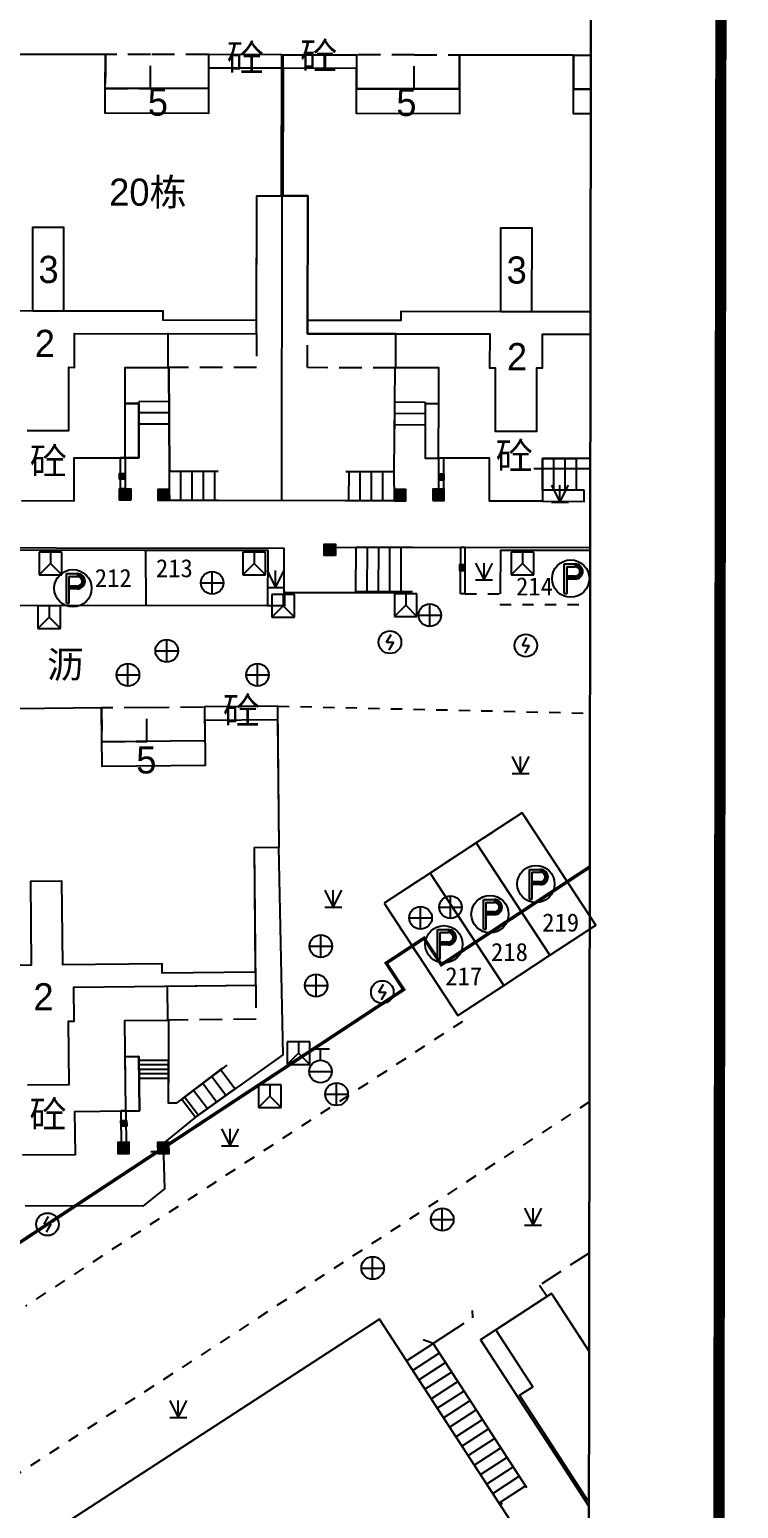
# Model space of a CAD drawing. Extents: x 99002 to 478558, y 2449839 to 2450453.
# Drawn here: x 478510.8 to 478542.2, y 2449967.5 to 2450032.9 of the extents above; entities that cross this region are included whole.
import ezdxf
from ezdxf.enums import TextEntityAlignment as Align

# ---------------------------------------------------------------- set-up
doc = ezdxf.new("R2010")
doc.units = 0
doc.header["$LTSCALE"] = 0.5
for name, pattern in [('X0', [4, 3, -1]), ('X5', [3, 2, -1]), ('X6', [2, 1, -1])]:
    doc.linetypes.add(name, pattern=pattern)
doc.layers.get('0').update_dxf_attribs({"linetype": 'CONTINUOUS'})
for name, color, linetype in [('DLSS', 4, 'CONTINUOUS'), ('DMTZ', 3, 'CONTINUOUS'), ('GCD', 1, 'CONTINUOUS'), ('GXYZ', 2, 'CONTINUOUS'), ('JMD', 6, 'CONTINUOUS'), ('TK', 7, 'CONTINUOUS'), ('ZBTZ', 3, 'CONTINUOUS'), ('ZJ', 7, 'CONTINUOUS'), ('地下室范围线', 170, 'CONTINUOUS')]:
    doc.layers.add(name, color=color, linetype=linetype)
doc.styles.add('HZ', font='STXIHEI.TTF', dxfattribs={"width": 0.8})
doc.styles.add('方正中等线简体', font='FZZDXJW.TTF')
doc.styles.add('细等线体', font='FZXDXJW.TTF', dxfattribs={"width": 0.8})
doc.linetypes.add('10422', pattern='A,0.75,[150,AAA.SHX,S=0.5,R=0,X=0,Y=0.5],1.5,[177,AAA.SHX,S=1,R=0,X=0,Y=0.4],0.75', length=3)
doc.linetypes.add('1161', pattern='A,0,[149,AAA.SHX,S=0.15,R=0,X=0,Y=0],-1.6', length=1.6)
doc.linetypes.add('444', pattern='A,4.5,[145,AAA.SHX,S=1,R=0,X=0,Y=1],4.5,-0.5,[146,AAA.SHX,S=1,R=0,X=0,Y=0],-0.5', length=10)

# ---------------------------------------------------------------- blocks, each defined once
blk = doc.blocks.new('gc043')
for p, q in [((-1, 0), (1, 0)), ((-8.881784197001252e-16, -1), (-8.881784197001252e-16, 1))]:
    blk.add_line(p, q)
blk.add_circle((0, 0), 1)
blk = doc.blocks.new('gc049')
for p, q in [((-1, 1.2), (-1, -0.8)), ((1, 1.2), (-1, 1.2)), ((0, 0.2), (-1, -0.8)), ((0, 1.2), (0, 0.2)), ((0, 0.2), (1, -0.8)), ((1, -0.8), (1, 1.2)), ((-1, -0.8), (1, -0.8))]:
    blk.add_line(p, q)
blk = doc.blocks.new('gc050')
for points in [[(-0.3004, -7.371573200455714e-18), (0.09960000000000008, 0.6928203230275509)], [(-0.3004, -7.371573200455714e-18), (0.3004, -1.036507292620599e-16)], [(0.3004, -1.036507292620599e-16), (-0.09960000000000035, -0.6928203230275509)]]:
    blk.add_lwpolyline(points)
blk.add_circle((0, 0), 1)
blk = doc.blocks.new('gc133')
for p, q in [((-0.8, 2), (0.8, 2)), ((0, 1), (0, 2)), ((-1, 0), (1, 0))]:
    blk.add_line(p, q)
blk.add_circle((0, 0), 1)
blk = doc.blocks.new('GC200')
at = {"linetype": 'Continuous', "const_width": 0.2, "flags": 128}
blk.add_lwpolyline([(-0.1, 0, 1), (0.1, 0, 1)], format="xyb", close=True, dxfattribs=at)
blk = doc.blocks.new('gc002')
at = {"linetype": 'Continuous'}
blk.add_hatch(color=256, dxfattribs=at).paths.add_polyline_path([(0.5, 0.5), (-0.5, 0.5), (-0.5, -0.5), (0.5, -0.5)])
blk.add_lwpolyline([(-0.5, -0.5), (0.5, -0.5), (0.5, 0.5), (-0.5, 0.5), (-0.5, -0.5)])
blk = doc.blocks.new('gc124')
for p, q in [((-0.75, 1.5), (0, 0)), ((0, 0), (0, 1.5)), ((0, 0), (0.75, 1.5)), ((-0.75, 0), (0.75, 0))]:
    blk.add_line(p, q)
blk = doc.blocks.new('gc297')
at = {"linetype": 'Continuous'}
for points in [[(-0.3264895667662628, 1.045900798234385), (0.3985104332337368, 1.045900798234385), (0.3985104332337368, 1.295900798234385), (-0.4514895667662628, 1.295900798234385), (-0.5764895667662628, 1.295900798234385), (-0.5764895667662628, 1.170900798234385), (-0.5764895667662628, -1.329099201765614), (-0.3264895667662628, -1.329099201765614)], [(0.3985104332337368, -0.05409920176561478), (-0.3264895667662628, -0.05409920176561478), (-0.3264895667662628, 0.1959007982343852), (0.3985104332337368, 0.1959007982343852)]]:
    blk.add_hatch(color=256, dxfattribs=at).paths.add_polyline_path(points)
h = blk.add_hatch(color=256, dxfattribs=at)
edge = h.paths.add_edge_path()
edge.add_line((0.3985104332337368, 1.295900798234385), (0.3985104332337368, 1.045900798234385))
edge.add_arc((0.3985104332337368, 0.6209007982343853), 0.425, -90, 90, ccw=False)
edge.add_line((0.3985104332337372, 0.1959007982343852), (0.3985104332337372, -0.05409920176561478))
edge.add_arc((0.3985104332337368, 0.6209007982343853), 0.675, 270, 450)
for p, q in [((-0.5764895667662628, 1.170900798234385), (-0.5764895667662628, 1.295900798234385)), ((-0.5764895667662628, 1.295900798234385), (-0.4514895667662628, 1.295900798234385)), ((-0.5764895667662628, -1.329099201765614), (-0.5764895667662628, 1.170900798234385)), ((-0.4514895667662628, 1.295900798234385), (0.3985104332337368, 1.295900798234385)), ((-0.3264895667662628, 1.045900798234385), (0.3985104332337368, 1.045900798234385)), ((-0.3264895667662628, -1.329099201765614), (-0.3264895667662628, 1.045900798234385)), ((0.3985104332337368, 0.1959007982343852), (-0.3264895667662628, 0.1959007982343852)), ((-0.3264895667662628, -0.05409920176561478), (-0.3264895667662628, 0.1959007982343852)), ((0.3985104332337368, 1.295900798234385), (0.3985104332337368, 1.045900798234385)), ((0.3985104332337368, 1.295900798234385), (0.3985104332337368, 1.045900798234385)), ((0.3985104332337372, 0.1959007982343852), (0.3985104332337372, -0.05409920176561478)), ((0.3985104332337368, 0.1959007982343852), (0.3985104332337368, -0.05409920176561478)), ((0.3985104332337368, 0.1959007982343852), (0.3985104332337372, -0.05409920176561478)), ((0.3985104332337368, -0.05409920176561478), (-0.3264895667662628, -0.05409920176561478)), ((-0.5764895667662628, -1.329099201765614), (-0.3264895667662628, -1.329099201765614))]:
    blk.add_line(p, q)
blk.add_circle((0, 0), 1.65)
for radius in [0.675, 0.425]:
    blk.add_arc((0.3985104332337368, 0.6209007982343853), radius, 270, 90)

msp = doc.modelspace()

# ---------------------------------------------------------------- linework, layer by layer
at = {"layer": 'DLSS', "color": 4, "linetype": 'Continuous', "flags": 128}
msp.add_lwpolyline([(478535.334932485, 2450012.531875716), (478533.4849028734, 2450012.53432414), (478533.4842410673, 2450012.03431623), (478535.3342706787, 2450012.031867806)], close=True, dxfattribs=at)
at = {"layer": 'DLSS', "color": 4, "linetype": '1161', "flags": 128}
for points in [[(478504.7809739001, 2450009.892456583), (478509.1633788024, 2450009.887661571), (478509.1408051071, 2450007.888880697), (478509.1523119597, 2450007.846255563), (478509.1675378148, 2450007.804813036), (478509.1863637163, 2450007.764876898), (478509.2086425812, 2450007.726759161), (478509.2342003497, 2450007.690757632), (478509.2628373444, 2450007.657153581), (478509.2943298307, 2450007.626209551), (478509.3284317645, 2450007.598167301), (478509.3648767149, 2450007.573245918), (478509.4033799452, 2450007.551640108), (478509.4436406381, 2450007.533518672), (478509.4853442454, 2450007.519023189), (478509.5281649458, 2450007.50826691), (478509.5717681905, 2450007.501333871), (478509.6158133166, 2450007.498278238), (478509.6599562092, 2450007.499123884), (478509.7038519892, 2450007.503864202), (478509.7471577085, 2450007.512462158), (478509.7895350288, 2450007.524850577), (478509.8306528653, 2450007.540932672), (478509.8701899731, 2450007.560582795), (478509.9078374574, 2450007.583647426), (478509.9433011863, 2450007.609946365), (478509.9763040897, 2450007.639274144), (478510.0065883227, 2450007.671401631), (478510.0339172813, 2450007.706077822), (478510.0580774502, 2450007.743031799), (478510.0788800712, 2450007.781974848), (478510.096162618, 2450007.822602716), (478510.1097900656, 2450007.864597986), (478510.1424666867, 2450009.886590302), (478515.867526635, 2450009.880326222)], [(478515.867526635, 2450009.880326222), (478521.3501547665, 2450009.8743274), (478521.3339225398, 2450007.432305952), (478522.0899345542, 2450007.431305483), (478522.0907433654, 2450008.042424288)], [(478515.9284480721, 2450009.880259565), (478515.9503884324, 2450007.438196343)], [(478535.5953905843, 2450009.862606922), (478531.6333208298, 2450009.862719195), (478531.6202963423, 2450007.935542094)], [(478482.0662866014, 2450007.475270616), (478521.3339225398, 2450007.432305952), (478521.335372208, 2450007.433187312)]]:
    msp.add_lwpolyline(points, dxfattribs=at)
at = {"layer": 'DLSS', "color": 4, "linetype": 'X6', "flags": 128}
for points in [[(478530.0651088421, 2450007.945208767), (478531.6202963423, 2450007.935542094), (478531.6171547789, 2450007.47069855), (478535.5922341633, 2450007.477689177)], [(478521.7857828825, 2450002.975250968), (478535.5858605967, 2450002.661971492)], [(478535.5739942083, 2449993.696006196), (478532.5880499247, 2449998.254309847), (478526.4808158588, 2449994.256483116), (478529.7412126287, 2449989.289459289), (478529.9306949836, 2449989.011605869), (478510.6209631847, 2449976.435707771)], [(478535.5631050708, 2449985.468428935), (478518.6331898106, 2449974.424299591), (478471.712991624, 2449943.920852493), (478469.8832843585, 2449942.655251449)]]:
    msp.add_lwpolyline(points, dxfattribs=at)
at = {"layer": 'DLSS', "color": 4, "linetype": '1161', "flags": 128}
for points in [[(478530.5542929037, 2449996.922085067), (478533.8087266708, 2449991.953908864), (478535.8424836918, 2449993.286133648), (478532.5880499247, 2449998.254309847)], [(478528.5205358827, 2449995.589860283), (478531.7749696497, 2449990.621684078), (478533.8087266708, 2449991.953908864), (478530.5542929037, 2449996.922085067)], [(478526.4808158588, 2449994.256483116), (478529.7412126287, 2449989.289459289), (478531.7749696497, 2449990.621684078), (478528.5205358827, 2449995.589860283)]]:
    msp.add_lwpolyline(points, close=True, dxfattribs=at)
at = {"layer": 'DMTZ', "color": 3, "linetype": '10422', "ltscale": 0.7}
for points in [[(478516.963293191, 2450017.956285514), (478516.9990717104, 2450013.357917318)], [(478526.9324909649, 2450013.344770914), (478526.98044206, 2450017.943028275)]]:
    msp.add_lwpolyline(points, dxfattribs=at)
at = {"layer": 'DMTZ', "color": 3, "linetype": '10422', "flags": 128}
for points in [[(478515.0364632501, 2450013.958763934), (478515.6364727846, 2450013.95796985), (478515.6391918437, 2450016.358008264), (478515.0396399887, 2450016.358801931)], [(478528.899859699, 2450016.340458573), (478528.3003078436, 2450016.341251865), (478528.2966735632, 2450013.941214679), (478528.8966830979, 2450013.940420594)]]:
    msp.add_lwpolyline(points, dxfattribs=at)
at = {"layer": 'DMTZ', "color": 3, "linetype": '10422', "ltscale": 0.5, "flags": 128}
msp.add_lwpolyline([(478515.0654505451, 2449985.06679559), (478515.6648991428, 2449985.073017599), (478515.6349005512, 2449987.472870633), (478515.0405540403, 2449987.465441106)], dxfattribs=at)
at = {"layer": 'JMD', "color": 6, "linetype": 'Continuous'}
for p, q in [((478516.9750279674, 2450016.448095012), (478515.6392686106, 2450016.442041149)), ((478516.9750279674, 2450016.448095012), (478515.6392686104, 2450016.442041149)), ((478516.9843645047, 2450015.248133766), (478516.9750278421, 2450016.448111158)), ((478526.9522018593, 2450015.234941802), (478526.9647150437, 2450016.434890271)), ((478526.9647148754, 2450016.434874126), (478528.3004535268, 2450016.425284659)), ((478516.9789182645, 2450015.948101794), (478515.6388118349, 2450015.942032169)), ((478526.9595010207, 2450015.934892958), (478528.2995866879, 2450015.925276225)), ((478516.9828086022, 2450015.448103299), (478515.6383550472, 2450015.442010032)), ((478516.9828085605, 2450015.448108576), (478515.6383550592, 2450015.442023188)), ((478526.9542871115, 2450015.434906515), (478528.2987198259, 2450015.425254635)), ((478526.9542871667, 2450015.434911793), (478528.298719849, 2450015.42526779)), ((478515.0364633128, 2450013.958759579), (478514.8164605558, 2450013.958119275)), ((478533.4849028734, 2450012.53432414), (478533.486755562, 2450013.934345852)), ((478533.9849108193, 2450012.533662404), (478533.9867636302, 2450013.933684115)), ((478534.4849187655, 2450012.533000669), (478534.4867716989, 2450013.933022379)), ((478534.9849264647, 2450012.532338932), (478534.9867793982, 2450013.932360643)), ((478516.9898749035, 2450012.075340523), (478516.9990717104, 2450013.357917318)), ((478517.5023613854, 2450012.075403505), (478517.4990784585, 2450013.359196009)), ((478518.0023712663, 2450012.07545744), (478517.9990852081, 2450013.3604747)), ((478518.5023811476, 2450012.075511374), (478518.4990919571, 2450013.361753392)), ((478519.0023910282, 2450012.075565309), (478518.9990987052, 2450013.363032084)), ((478524.9257840511, 2450012.067725987), (478524.9324845164, 2450013.355179533)), ((478525.4257920373, 2450012.066348577), (478525.4324861282, 2450013.352577378)), ((478525.9258000245, 2450012.064971168), (478525.9324877404, 2450013.349975223)), ((478526.4258080107, 2450012.063593759), (478526.4324893532, 2450013.347373069)), ((478526.9382925304, 2450012.062174278), (478526.9324909649, 2450013.344770914)), ((478515.0404613991, 2450012.584986054), (478514.8204586421, 2450012.584345751)), ((478528.8890483275, 2450012.56665812), (478529.1090486187, 2450012.565435493)), ((478525.2397953423, 2450008.03825699), (478525.2448476614, 2450010.006321802)), ((478525.2448476614, 2450010.006321802), (478527.7448853297, 2450010.002538525, 4.326)), ((478525.7398020785, 2450008.036973468), (478525.7448557503, 2450010.005565146)), ((478526.2398088148, 2450008.035689946), (478526.2448638391, 2450010.004808489)), ((478526.7398155511, 2450008.034406425), (478526.7448719279, 2450010.004051833)), ((478527.2398222873, 2450008.033122904), (478527.2448800167, 2450010.003295178)), ((478530.0734419198, 2450009.999015526, 4.326), (478529.8735774775, 2450010.004535068, 4.326)), ((478527.7398290237, 2450008.031839382), (478525.2397953423, 2450008.03825699)), ((478530.0651088421, 2450007.945208767), (478529.8651061476, 2450007.945722176)), ((478515.0521536061, 2449986.306575776), (478515.0401439638, 2449987.506436169)), ((478516.9602669441, 2449986.300895556), (478516.9637142097, 2449987.500910654)), ((478516.9631396657, 2449987.300908138), (478515.6370024953, 2449987.304717508)), ((478516.9625651211, 2449987.100905621), (478515.6395026729, 2449987.10470616)), ((478516.9619905771, 2449986.900903105), (478515.6420028504, 2449986.904694811)), ((478516.961416033, 2449986.70090059), (478515.644503028, 2449986.704683463)), ((478517.5439532648, 2449985.593937367), (478519.3401563525, 2449986.952054238)), ((478519.260377742, 2449986.891757391), (478519.9011820646, 2449986.043910785)), ((478516.9608414882, 2449986.500898072), (478515.6470032056, 2449986.504672115)), ((478518.1475013851, 2449984.789299897), (478519.978581564, 2449986.099284397)), ((478518.4625916365, 2449986.288788928), (478519.0875945423, 2449985.461849136)), ((478518.8614846893, 2449986.590273159), (478519.4943883037, 2449985.75287996)), ((478517.5439532648, 2449985.593937367), (478518.1494076229, 2449984.790645842)), ((478517.6648055305, 2449985.685820465), (478518.2740070201, 2449984.879787488)), ((478518.0636985837, 2449985.987304696), (478518.6808007812, 2449985.170818312)), ((478515.0645616801, 2449985.066783378), (478514.8445689786, 2449985.064584624)), ((478516.3836439135, 2449983.257717327), (478516.1636512427, 2449983.255515457)), ((478516.3836482873, 2449983.257187704), (478516.163651243, 2449983.255515457)), ((478530.4101750581, 2449975.917278027), (478530.3948959325, 2449976.234422976)), ((478528.6490779025, 2449974.773300245), (478528.217969113, 2449974.935644543)), ((478527.4750131323, 2449974.010648389), (478528.6490779025, 2449974.773300245)), ((478527.7473887464, 2449973.591339614), (478528.9214535166, 2449974.35399147)), ((478528.0197643605, 2449973.17203084), (478529.1938291306, 2449973.934682696)), ((478528.2921399745, 2449972.752722065), (478529.4662047447, 2449973.515373921)), ((478528.5645155886, 2449972.333413291), (478529.7385803588, 2449973.096065147)), ((478528.8368912027, 2449971.914104516), (478530.0109559728, 2449972.676756373)), ((478529.1092668168, 2449971.494795742), (478530.2833315869, 2449972.257447599)), ((478529.3816424308, 2449971.075486968), (478530.555707201, 2449971.838138824)), ((478529.6540180448, 2449970.656178194), (478530.828082815, 2449971.418830051)), ((478529.926393659, 2449970.23686942), (478531.1004584291, 2449970.999521277)), ((478530.198769273, 2449969.817560646), (478531.3728340432, 2449970.580212503)), ((478530.471144887, 2449969.398251873), (478531.6452096573, 2449970.16090373)), ((478530.7435205011, 2449968.978943099), (478531.9175852713, 2449969.741594956)), ((478531.0158961152, 2449968.559634326), (478532.1899608854, 2449969.322286183)), ((478531.2882717292, 2449968.140325553), (478532.4623364994, 2449968.902977411)), ((478531.5606473433, 2449967.72101678), (478532.7347121135, 2449968.483668637))]:
    msp.add_line(p, q, dxfattribs=at)
at = {"layer": 'JMD', "color": 6, "linetype": 'Continuous', "ltscale": 3.5}
for points in [[(478506.5449151415, 2450020.47010594), (478510.9449850659, 2450020.464283077), (478510.9498820661, 2450024.164341669), (478512.3099036789, 2450024.162541866), (478512.3050066981, 2450020.462483281), (478516.7050766033, 2450020.456660421), (478516.7045471979, 2450020.056654058), (478520.844612991, 2450020.051175276), (478520.8518923148, 2450025.551261865), (478521.9519097949, 2450025.549806147), (478521.9593744118, 2450031.189895954), (478518.7193229221, 2450031.194183716), (478518.716675895, 2450029.194152027), (478514.1566034279, 2450029.20018665), (478514.1600445631, 2450031.800227844), (478509.1199644683, 2450031.806897698)], [(478510.6979670451, 2450015.164512338), (478512.537996244, 2450015.162077329), (478512.5417020819, 2450017.962121662), (478512.7917060549, 2450017.961790817), (478512.7936914499, 2450019.461814566), (478520.8438192545, 2450019.451161379), (478520.8518926869, 2450025.551257934), (478521.951910168, 2450025.549802216), (478521.9593747843, 2450031.189891485), (478518.7193232945, 2450031.194179248), (478518.7181321298, 2450030.294163028), (478514.1580597042, 2450030.300197674), (478514.1600449351, 2450031.800223376), (478509.119964841, 2450031.80689323)], [(478510.44386124, 2450012.064797516), (478512.7838987666, 2450012.061700822), (478512.7864134418, 2450013.961730518), (478515.0364482832, 2450013.958752927), (478515.0399423607, 2450016.598796043), (478515.0417433725, 2450017.958817343), (478516.9417725322, 2450017.956303158), (478516.9437579134, 2450019.456326904), (478520.8438198933, 2450019.451165733), (478520.8518933257, 2450025.551262288), (478521.9519108067, 2450025.549806569), (478521.9601695311, 2450031.789905336), (478518.7201180413, 2450031.7941931), (478518.718132771, 2450030.294169355), (478514.158060304, 2450030.300203981), (478514.1600455743, 2450031.80022773), (478509.1199654794, 2450031.806897584)], [(478535.6209461335, 2450029.17178156), (478534.8569323898, 2450029.172792626), (478534.8603735249, 2450031.7728338), (478529.8202934302, 2450031.779503654), (478529.816852295, 2450029.179462482), (478525.2567798279, 2450029.185497106), (478525.259426855, 2450031.185528788), (478522.0193753653, 2450031.189816551), (478522.0119107483, 2450025.549726744), (478523.1119282285, 2450025.548271026), (478523.1046489048, 2450020.048184442), (478527.2447146979, 2450020.042705659), (478527.2452441034, 2450020.442712019), (478531.6453140086, 2450020.436889155), (478531.6502110278, 2450024.136947709), (478533.0102326408, 2450024.135147912), (478533.0053356409, 2450020.435089363), (478535.6093786254, 2450020.431643285)], [(478535.6224019899, 2450030.271792581), (478534.8583886665, 2450030.272803647), (478534.8603738974, 2450031.772829332), (478529.8202938032, 2450031.779499186), (478529.8183084885, 2450030.279473497), (478525.2582360627, 2450030.285508104), (478525.2594272275, 2450031.18552432), (478522.0193757378, 2450031.189812083), (478522.0119111215, 2450025.549722813), (478523.1119286027, 2450025.548267094), (478523.1038551703, 2450019.448170547), (478531.1539831421, 2450019.437517359), (478531.1519978719, 2450017.937493625), (478531.4020018449, 2450017.937162781), (478531.398296007, 2450015.137118476), (478533.238325206, 2450015.134683466), (478533.2420310439, 2450017.934727768), (478533.4920350168, 2450017.934396924), (478533.4940204117, 2450019.434420656), (478535.608055106, 2450019.431623036)], [(478535.6007757857, 2450013.931539055), (478533.486740766, 2450013.934336671), (478533.4842264596, 2450012.034306995), (478531.144188933, 2450012.037403689), (478531.1467036082, 2450013.937433367), (478528.8966687668, 2450013.940410958), (478528.9001628442, 2450016.580454054), (478528.9019628226, 2450017.940475575), (478527.0019326295, 2450017.942989991), (478527.0039177888, 2450019.443013729), (478523.1038558088, 2450019.4481749), (478523.1119292412, 2450025.548271448), (478522.0119117602, 2450025.549727167), (478522.0201704846, 2450031.789825933), (478525.2602219743, 2450031.78553817), (478525.258236704, 2450030.285514431), (478529.818309171, 2450030.279479804), (478529.8202944413, 2450031.77950354), (478534.8603745362, 2450031.772833686), (478534.8583893053, 2450030.272808009), (478535.6224019961, 2450030.271797268)], [(478506.4997896415, 2449991.481498661), (478510.8996430498, 2449991.525536067), (478510.8626121507, 2449995.225412583), (478512.2225668412, 2449995.239024135), (478512.2595977591, 2449991.539147628), (478516.6594511485, 2449991.583185035), (478516.6634544893, 2449991.183198356), (478520.8033165608, 2449991.224633552), (478520.7482706346, 2449996.724449488), (478521.8482339859, 2449996.735458836), (478521.7917868808, 2450002.375271101), (478518.5518948252, 2450002.342843575), (478518.571911528, 2450000.342910306), (478514.0120634499, 2450000.29727156), (478513.9860417367, 2450002.897184809), (478508.946209651, 2450002.846741992)], [(478510.7126957711, 2449986.223306495), (478512.5526344274, 2449986.241722142), (478512.5246110446, 2449989.041628688), (478512.7746027153, 2449989.044130813), (478512.7595903135, 2449990.544080749), (478520.8093219929, 2449990.624649187), (478520.7482710517, 2449996.724445561), (478521.8482344036, 2449996.73545491), (478521.7917873037, 2450002.375266637), (478518.5518952485, 2450002.342839112), (478518.5609027842, 2450001.44286718), (478514.0010547471, 2450001.397228458), (478513.9860421594, 2450002.897180345), (478508.9462100739, 2450002.846737528)], [(478510.4937310095, 2449983.120911266), (478512.8336533888, 2449983.144331172), (478512.8146375257, 2449985.044267369), (478515.0645616489, 2449985.066786496), (478515.0381395891, 2449987.706699698), (478515.0245292681, 2449989.066654084), (478516.9244649298, 2449989.085670458), (478516.9094525138, 2449990.58562039), (478520.8093225822, 2449990.624653547), (478520.7482716408, 2449996.724449922), (478521.8482349929, 2449996.73545927), (478521.7857828825, 2450002.975250968), (478518.5458908273, 2450002.942823444), (478518.5609033537, 2450001.442873514), (478514.0010552757, 2450001.397234772), (478513.9860427493, 2450002.897184706), (478508.9462106632, 2450002.84674189)], [(478533.8899640358, 2449976.985209447), (478530.7536580401, 2449974.94792016), (478535.5394304772, 2449967.580460425)], [(478535.5398178634, 2449967.873160184), (478535.4895711214, 2449967.840520783), (478532.4716493174, 2449972.486461986), (478533.0586817025, 2449972.867787914), (478531.4244280182, 2449975.383640557), (478533.8899640359, 2449976.985209447), (478535.5484984097, 2449974.431977887)], [(478535.5315260307, 2449961.608045644), (478526.2765604304, 2449975.855607), (478507.9611500133, 2449963.958237939), (478509.7043539432, 2449961.274661763), (478503.8340300915, 2449957.461402395)]]:
    msp.add_lwpolyline(points, dxfattribs=at)
at = {"layer": 'JMD', "color": 6, "linetype": 'X5'}
for points in [[(478516.1600768493, 2450031.797579665), (478514.1600450656, 2450031.800226433), (478514.1580598364, 2450030.300202029), (478516.158189089, 2450030.297684937)], [(478527.8202626575, 2450031.782150308), (478529.8202944413, 2450031.77950354), (478529.818309171, 2450030.279479804), (478527.8182773872, 2450030.28212657)], [(478515.9860191901, 2450002.912214607), (478513.9860421594, 2450002.897180345), (478514.0010552757, 2450001.397234772), (478515.9972946421, 2450001.412229981)]]:
    msp.add_lwpolyline(points, close=True, dxfattribs=at)
at = {"layer": 'JMD', "color": 6, "linetype": 'X5', "flags": 128}
for points in [[(478518.7201175332, 2450031.794191803), (478516.1600768493, 2450031.797579665)], [(478527.8202626581, 2450031.782150307), (478525.2602219743, 2450031.78553817)], [(478515.9860191901, 2450002.912214607), (478518.5458026654, 2450002.942822562)]]:
    msp.add_lwpolyline(points, dxfattribs=at)
at = {"layer": 'JMD', "color": 6, "linetype": 'X5'}
for points in [[(478535.6224019961, 2450030.271797268), (478534.8583893053, 2450030.272808009), (478534.8603745362, 2450031.772833686), (478535.6243872686, 2450031.77182262)], [(478520.8438203997, 2450019.451165732), (478520.8418351237, 2450017.951137635), (478516.9417725262, 2450017.956298663)], [(478527.0019326294, 2450017.942989924), (478523.1018710454, 2450017.948151232), (478523.1038563095, 2450019.448170546), (478523.1038551787, 2450019.448176865)], [(478520.8093230883, 2449990.624653552), (478520.8243356585, 2449989.124699269), (478516.9244649298, 2449989.085670458)], [(478535.5542553551, 2449978.781790879), (478533.3618450526, 2449977.357639659), (478533.6886957895, 2449976.85446913), (478533.8899640359, 2449976.985209447), (478535.5484984097, 2449974.431977887)]]:
    msp.add_lwpolyline(points, dxfattribs=at)
at = {"layer": 'JMD', "color": 6, "linetype": '444', "flags": 128}
for points in [[(478521.9640948885, 2450012.077079009), (478521.9819272311, 2450025.549772909)], [(478515.0396399887, 2450016.358801931), (478515.6391918437, 2450016.358008264), (478515.6364727846, 2450013.95796985), (478515.0364740557, 2450013.958763919)], [(478528.899859699, 2450016.340458573), (478528.3003078436, 2450016.341251865), (478528.2966735632, 2450013.941214679), (478528.8966659685, 2450013.940416219)], [(478526.9382922591, 2450012.062160758), (478516.989337527, 2450012.072662093)], [(478481.7925798417, 2450010.021460763), (478522.0577983509, 2450009.956579459), (478522.0552184475, 2450008.007264878), (478525.2042704244, 2450008.003097579), (478527.7043041058, 2450007.996679972)], [(478521.8163476215, 2449996.734890988), (478522.0106249103, 2449987.553060992), (478518.1494076224, 2449984.790645842), (478516.7123301218, 2449983.623003214), (478516.7806802525, 2449981.619877546), (478515.814655076, 2449980.858142506), (478510.6169467206, 2449980.87106679)], [(478519.5309766981, 2449987.096334321), (478517.5439532648, 2449985.593937367), (478517.2897096723, 2449985.413270635), (478516.9576924847, 2449985.404709847), (478516.9682679727, 2449989.086104521)]]:
    msp.add_lwpolyline(points, dxfattribs=at)
at = {"layer": 'JMD', "color": 6, "linetype": 'Continuous', "flags": 128}
for points in [[(478510.9449850659, 2450020.464283076), (478512.3050066981, 2450020.462483281)], [(478531.6453140083, 2450020.436888943), (478533.0053356406, 2450020.435089148)], [(478514.8164605558, 2450013.958119275), (478514.8204586421, 2450012.584345751)], [(478529.1166833153, 2450013.939193613), (478529.1090486187, 2450012.565435493)], [(478529.8651061476, 2450007.945722176), (478529.8735774775, 2450010.004535068)], [(478515.0645616801, 2449985.066783378), (478515.0817726608, 2449983.344740151), (478514.8618301706, 2449983.342492191)]]:
    msp.add_lwpolyline(points, dxfattribs=at)
at = {"layer": 'JMD', "color": 6, "linetype": '444', "ltscale": 0.5, "flags": 128}
for points in [[(478519.142034529, 2450013.363397621), (478516.9990717104, 2450013.357917318), (478516.9633011036, 2450017.95526862)], [(478524.7895501616, 2450013.355923405), (478526.9324909649, 2450013.344770914), (478526.9804314555, 2450017.942011405)]]:
    msp.add_lwpolyline(points, dxfattribs=at)
at = {"layer": 'JMD', "color": 6, "linetype": 'Continuous'}
for points in [[(478515.637927585, 2450015.242081996), (478515.6392687871, 2450016.442025004)], [(478516.9843645047, 2450015.248133766), (478516.9750279674, 2450016.448095012)], [(478526.9522018593, 2450015.234941802), (478526.9647148754, 2450016.434874126)], [(478528.3004535268, 2450016.425284659), (478528.2983731525, 2450015.225286894)], [(478533.486755562, 2450013.934345852), (478534.9867793982, 2450013.932360643)], [(478516.9990717104, 2450013.357917318), (478519.142034529, 2450013.363397621)], [(478526.9324909649, 2450013.344770914), (478524.7895501616, 2450013.355923405)], [(478534.984926342, 2450012.532338932), (478533.4849028734, 2450012.53432414)], [(478519.1453148888, 2450012.075580725), (478516.9898749286, 2450012.075327002)], [(478524.7828607321, 2450012.068119708), (478526.9382924696, 2450012.062160756)], [(478515.6475719944, 2449986.252923085), (478515.6349103674, 2449987.472870734)], [(478528.6490779025, 2449974.773300245), (478532.7837397238, 2449968.408193058)], [(478531.6096749537, 2449967.6455412), (478527.4750131323, 2449974.010648389)]]:
    msp.add_lwpolyline(points, dxfattribs=at)
at = {"layer": 'JMD', "color": 7, "linetype": 'Continuous', "flags": 128}
for points in [[(478515.0364633128, 2450013.958759579), (478515.0404613991, 2450012.584986054)], [(478528.8966830234, 2450013.94041624), (478528.8890483275, 2450012.56665812)], [(478530.0651088421, 2450007.945208767), (478530.0734419198, 2450009.999015526)], [(478514.8445689786, 2449985.064584624), (478514.8618301706, 2449983.342492191)]]:
    msp.add_lwpolyline(points, dxfattribs=at)
at = {"layer": 'JMD', "color": 6, "linetype": '444', "elevation": 4.326, "flags": 128}
msp.add_lwpolyline([(478524.332100063, 2450010.007703051), (478535.5955600592, 2450009.990658198)], dxfattribs=at)
at = {"layer": 'JMD', "color": 6, "linetype": '444', "ltscale": 0.2, "flags": 128}
msp.add_lwpolyline([(478515.0405540403, 2449987.465441106), (478515.6349005512, 2449987.472870633), (478515.6648991428, 2449985.073017599)], dxfattribs=at)
at = {"layer": 'JMD', "color": 6, "linetype": 'X5', "ltscale": 3.5, "flags": 128}
msp.add_lwpolyline([(478535.5394304774, 2449967.580460424), (478530.7536580401, 2449974.94792016), (478530.9549262862, 2449975.078660478), (478530.4101750581, 2449975.917278027), (478528.6490779025, 2449974.773300245), (478532.7837397238, 2449968.408193058), (478531.6096749537, 2449967.6455412), (478535.5315260307, 2449961.608045644)], dxfattribs=at)
at = {"layer": 'TK', "color": 7, "linetype": 'Continuous'}
msp.add_line((478535.6001643243, 2450013.469533139), (478533.1001245946, 2450013.472841575), dxfattribs=at)
at = {"layer": 'TK', "color": 7, "linetype": 'Continuous', "flags": 128}
msp.add_lwpolyline([(478199.6386913919, 2449858.161364401, 0.5, 0.5, 0), (478541.144118473, 2449857.709460105, 0.5, 0.5, 0), (478541.900506446, 2450429.218500016, 0.5, 0.5, 0), (478200.3950793649, 2450429.670506957, 0.5, 0.5, 0)], format="xyseb", close=True, dxfattribs=at)
at = {"layer": 'TK', "color": 7, "linetype": 'Continuous'}
msp.add_lwpolyline([(478535.4016372973, 2449863.467160006), (478205.396392973, 2449863.903847439), (478206.1375605405, 2450423.91280433), (478536.1428048649, 2450423.476019705)], close=True, dxfattribs=at)
at = {"layer": 'TK', "color": 7, "linetype": 'Continuous', "flags": 128}
msp.add_lwpolyline([(478205.396392973, 2449863.903847439), (478535.4016372973, 2449863.467160006), (478536.1428048649, 2450423.476019705), (478206.1375605405, 2450423.91280433)], close=True, dxfattribs=at)
at = {"layer": 'TK', "color": 7, "linetype": 'Continuous'}
msp.add_lwpolyline([(478535.4016372973, 2449863.467160006), (478536.1428048649, 2450423.476019705)], dxfattribs=at)
at = {"layer": '地下室范围线', "color": 170, "linetype": 'X0', "const_width": 0.15, "flags": 128}
msp.add_lwpolyline([(478535.5768603348, 2449995.861584381), (478529.017572291, 2449991.537570567), (478528.2470155635, 2449992.706462181), (478526.5771701228, 2449991.605666678), (478527.3477268503, 2449990.436775065), (478508.9793753207, 2449978.327990333), (478508.2088185931, 2449979.496881954), (478506.5389731526, 2449978.396086428), (478507.3095298802, 2449977.227194807), (478477.1688713599, 2449957.357869292), (478472.6005707608, 2449964.287726835), (478471.6823564964, 2449963.624662363), (478470.8238842458, 2449962.885881389), (478470.0313792735, 2449962.076741231), (478469.3105884783, 2449961.203109418), (478468.6667387191, 2449960.271321144), (478468.104498912, 2449959.28813333), (478467.6279461738, 2449958.260675624), (478467.240536256, 2449957.196398697), (478466.9450784854, 2449956.103020221), (478466.7437153924, 2449954.988468896), (478466.637907174, 2449953.86082696), (478466.6284211046, 2449952.72827158), (478466.7153259734, 2449951.599015549), (478466.8979915843, 2449950.481247738), (478467.1750933263, 2449949.38307371), (478467.544621779, 2449948.312456941), (478468.0038972843, 2449947.277161075)], dxfattribs=at)

# ---------------------------------------------------------------- block references
at = {"layer": 'DLSS', "color": 4, "linetype": 'Continuous', "xscale": 0.5, "yscale": 0.5}
for p in [(478512.7224647797, 2450008.189037254), (478534.7349651383, 2450008.618844537), (478533.1983882977, 2449995.104109355), (478531.1646312767, 2449993.771884572), (478529.129383505, 2449992.43937169)]:
    msp.add_blockref('gc297', p, dxfattribs=at)
at = {"layer": 'GCD', "color": 1, "linetype": 'Continuous'}
ref = msp.add_blockref('GC200', (478531.6171547789, 2450007.47069855, 3.387), dxfattribs=dict(at, xscale=4.876000004212864e-06, yscale=4.876000004212864e-06, zscale=4.876000004212864e-06))
ref.add_attrib('height', '3.39', dxfattribs={"linetype": 'Continuous', "height": 9.752000008425727e-06, "style": '细等线体', "width": 0.7999999999999999}).set_placement((478530.4315749785, 2450006.074821501, 3.387), align=Align.MIDDLE_LEFT)
ref = msp.add_blockref('GC200', (478520.8888510215, 2450004.361840948, 3.204), dxfattribs=dict(at, xscale=4.876000004212864e-06, yscale=4.876000004212864e-06, zscale=4.876000004212864e-06))
ref.add_attrib('height', '3.20', dxfattribs={"linetype": 'Continuous', "height": 9.752000008425727e-06, "style": '细等线体', "width": 0.7999999999999999}).set_placement((478521.4888510215, 2450003.861843386, 3.204), align=Align.MIDDLE_LEFT)
ref = msp.add_blockref('GC200', (478532.5859543391, 2449998.239254282, 3.218), dxfattribs=dict(at, xscale=4.876000004212864e-06, yscale=4.876000004212864e-06, zscale=4.876000004212864e-06))
ref.add_attrib('height', '3.22', dxfattribs={"linetype": 'Continuous', "height": 9.752000008425727e-06, "style": '细等线体', "width": 0.7999999999999999}).set_placement((478533.1859543391, 2449997.73925672, 3.218), align=Align.MIDDLE_LEFT)
ref = msp.add_blockref('GC200', (478529.9306949836, 2449989.011605869, 3.065), dxfattribs=dict(at, xscale=4.876000004212864e-06, yscale=4.876000004212864e-06, zscale=4.876000004212864e-06))
ref.add_attrib('height', '3.07', dxfattribs={"linetype": 'Continuous', "height": 9.752000008425727e-06, "style": '细等线体', "width": 0.7999999999999999}).set_placement((478530.5306949837, 2449988.511608307, 3.065), align=Align.MIDDLE_LEFT)
ref = msp.add_blockref('GC200', (478529.1448936944, 2449988.416635276, 3.262), dxfattribs=dict(at, xscale=4.876000004212864e-06, yscale=4.876000004212864e-06, zscale=4.876000004212864e-06))
ref.add_attrib('height', '3.26', dxfattribs={"linetype": 'Continuous', "height": 9.752000008425727e-06, "style": '方正中等线简体', "width": 0.7999999999999999}).set_placement((478529.7448936944, 2449987.916637714, 3.262), align=Align.MIDDLE_LEFT)
ref = msp.add_blockref('GC200', (478524.2401005513, 2449981.838010231, 3.266), dxfattribs=dict(at, xscale=4.876000004212864e-06, yscale=4.876000004212864e-06, zscale=4.876000004212864e-06))
ref.add_attrib('height', '3.27', dxfattribs={"linetype": 'Continuous', "height": 9.752000008425727e-06, "style": '方正中等线简体', "width": 0.7999999999999999}).set_placement((478524.8401005513, 2449981.338012669, 3.266), align=Align.MIDDLE_LEFT)
ref = msp.add_blockref('GC200', (478529.0570978945, 2449980.260608112, 3.417), dxfattribs=dict(at, xscale=4.876000004212864e-06, yscale=4.876000004212864e-06, zscale=4.876000004212864e-06))
ref.add_attrib('height', '3.42', dxfattribs={"linetype": 'Continuous', "height": 9.752000008425727e-06, "style": '细等线体', "width": 0.7999999999999999}).set_placement((478529.6570978946, 2449979.76061055, 3.417), align=Align.MIDDLE_LEFT)
ref = msp.add_blockref('GC200', (478516.337403264, 2449976.12736757, 3.222), dxfattribs=dict(at, xscale=4.876000004212864e-06, yscale=4.876000004212864e-06, zscale=4.876000004212864e-06))
ref.add_attrib('height', '3.22', dxfattribs={"linetype": 'Continuous', "height": 9.752000008425727e-06, "style": '方正中等线简体', "width": 0.7999999999999999}).set_placement((478516.937403264, 2449975.627370008, 3.222), align=Align.MIDDLE_LEFT)
ref = msp.add_blockref('GC200', (478518.6331898106, 2449974.424299591, 3.218), dxfattribs=dict(at, xscale=4.876000004212864e-06, yscale=4.876000004212864e-06, zscale=4.876000004212864e-06))
ref.add_attrib('height', '3.22', dxfattribs={"linetype": 'Continuous', "height": 9.752000008425727e-06, "style": '细等线体', "width": 0.7999999999999999}).set_placement((478519.2331898105, 2449973.924302029, 3.218), align=Align.MIDDLE_LEFT)
at = {"layer": 'GXYZ', "color": 2, "linetype": 'Continuous', "xscale": 0.5, "yscale": 0.5}
for name, p in [('gc049', (478511.7360655144, 2450009.179464097, 3.433)), ('gc049', (478520.7359124993, 2450009.184339809, 2.558)), ('gc049', (478532.6024318485, 2450009.178094736, 3.415)), ('gc043', (478518.8822017765, 2450008.431567946, 3.595)), ('gc049', (478522.025383056, 2450007.310779635, 3.388)), ('gc049', (478527.4389150023, 2450007.345225522, 3.395)), ('gc049', (478511.678930012, 2450006.811071736, 3.401)), ('gc043', (478528.5044779779, 2450007.00080938, 3.423)), ('gc043', (478516.8721768571, 2450005.417174868, 3.258)), ('gc050', (478526.7438578373, 2450005.800118151, 3.446)), ('gc050', (478532.7517759651, 2450005.658165223, 3.44)), ('gc043', (478515.1587506965, 2450004.362423744, 3.276)), ('gc043', (478520.8888510215, 2450004.361840948, 3.204)), ('gc043', (478529.4223956893, 2449994.081367612, 3.262)), ('gc043', (478528.0977512735, 2449993.612112293, 3.193)), ('gc043', (478523.6860135633, 2449992.357928385, 3.28)), ('gc043', (478523.4807021297, 2449990.614169425, 3.327)), ('gc050', (478526.4053727356, 2449990.326294096, 3.263)), ('gc049', (478522.6935960591, 2449987.522156662, 3.343)), ('gc133', (478523.6736679839, 2449986.80784716, 3.485)), ('gc049', (478521.4330574208, 2449985.620791328, 3.385)), ('gc043', (478524.3853531542, 2449985.804887746, 3.532)), ('gc050', (478511.5975133829, 2449980.051708923, 4.555)), ('gc043', (478529.0570978945, 2449980.260608112, 3.417)), ('gc043', (478525.9782087511, 2449978.118644795, 3.367))]:
    msp.add_blockref(name, p, dxfattribs=at)
at = {"layer": 'JMD', "color": 6, "linetype": 'Continuous', "yscale": 0.25}
for p, xscale, rotation in [((478514.9138605982, 2450013.134131633), -0.2499999998451128, 90.24257766798313), ((478529.0171023712, 2450013.115466672), 0.2500000000540968, 269.7574110196175), ((478529.9430824169, 2450009.104503141), 0.2500000000844879, 89.92874395976848), ((478514.9750540511, 2449984.519436739), -0.2500000000990054, 90.66140255025178)]:
    msp.add_blockref('gc002', p, dxfattribs=dict(at, xscale=xscale, rotation=rotation))
at = {"layer": 'JMD', "color": 6, "linetype": 'Continuous', "yscale": 0.5, "zscale": 0.5}
for p, xscale, rotation in [((478515.0343140006, 2450012.334962927), -0.4999999996882541, 0.2425776146227587), ((478516.7385990625, 2450012.324600032), -0.4999999996882541, 0.2425776146227587), ((478527.1902273253, 2450012.31076781), 0.499999999875365, 359.7574110195045), ((478528.8945338487, 2450012.316619599), 0.499999999875365, 359.7574110195045), ((478524.0816101027, 2450009.892164599), -0.4999999998996054, 359.8360240629858), ((478514.9635856294, 2449983.427755787), 0.4999999997527325, 0.6921730525608734), ((478516.7217046955, 2449983.425429202), 0.4999999997527325, 0.6921730525608734)]:
    msp.add_blockref('gc002', p, dxfattribs=dict(at, xscale=xscale, rotation=rotation))
at = {"layer": 'ZBTZ', "color": 3, "linetype": 'Continuous', "xscale": 0.5}
for p, yscale in [((478534.2577912277, 2450011.996790086), 0.4999999995343387), ((478521.6894964534, 2450008.217763172), 0.5), ((478530.9046388307, 2450008.555713226), 0.5), ((478532.5196508145, 2449999.997047096), 0.5), ((478524.2392854338, 2449994.084851129), 0.5), ((478519.676262287, 2449983.528254462), 0.5), ((478533.070813111, 2449980.017595882), 0.5), ((478517.3841763281, 2449971.507125971), 0.5)]:
    msp.add_blockref('gc124', p, dxfattribs=dict(at, yscale=yscale))

# ---------------------------------------------------------------- texts
at = {"layer": 'DLSS', "color": 4, "linetype": '1161', "style": 'HZ'}
for s, p in [('212', (478513.6917904741, 2450008.243035093)), ('213', (478516.3941648335, 2450008.675448913)), ('214', (478532.3184150692, 2450007.872695316)), ('219', (478533.475553103, 2449993.004599969)), ('218', (478531.2107187269, 2449991.69973576)), ('217', (478529.1899081941, 2449990.625008774))]:
    msp.add_text(s, height=0.8, dxfattribs=at).set_placement(p)
at = {"layer": 'JMD', "color": 6, "linetype": 'Continuous', "style": '细等线体'}
for s, p in [('砼', (478522.7730888284, 2450031.140704185)), ('砼', (478519.5350277907, 2450031.053447064)), ('5', (478516.036831688, 2450029.094461006)), ('5', (478527.0256051194, 2450029.079918888)), ('3', (478511.2013348097, 2450021.694161817)), ('3', (478531.901663752, 2450021.66676767)), ('2', (478511.0376488948, 2450018.420761089)), ('2', (478531.9153954099, 2450017.835902462)), ('砼', (478510.8207029914, 2450013.213441099)), ('砼', (478531.4246741514, 2450013.44156896)), ('砼', (478519.3591551707, 2450002.175364602)), ('5', (478515.5253225352, 2449999.995297336)), ('2', (478510.9765503812, 2449989.517071276)), ('砼', (478510.8056251958, 2449984.315164556))]:
    msp.add_text(s, height=1.2, dxfattribs=at).set_placement(p)
at = {"layer": 'ZJ', "color": 7, "linetype": 'Continuous', "style": '细等线体'}
msp.add_text('20栋', height=1.2, rotation=359.9287439263958, dxfattribs=at).set_placement((478514.3269369329, 2450025.112621403))
msp.add_text('沥', height=1.2, dxfattribs=at).set_placement((478511.5750141004, 2450004.217276839))

doc.saveas('drawing.dxf')
